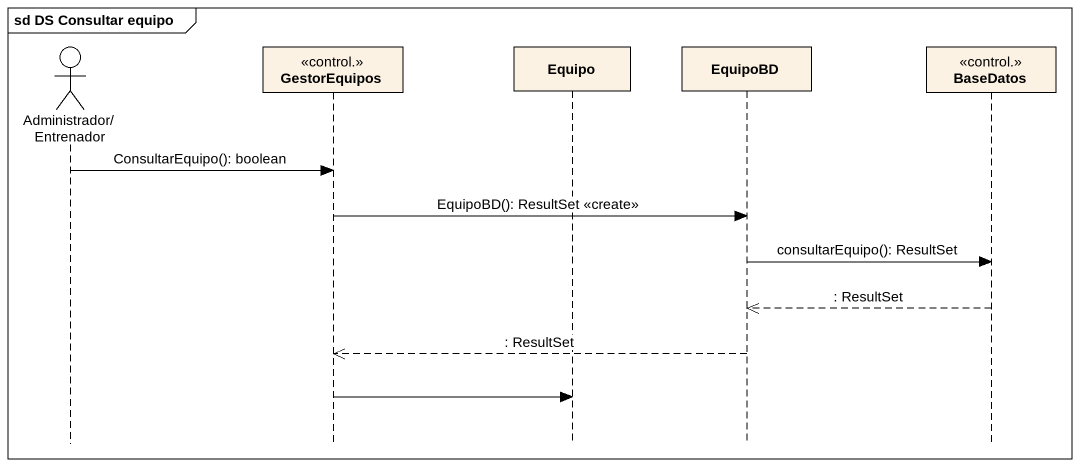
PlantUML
@startuml
mainframe sd DS Consultar equipo
hide footbox
actor "Administrador/Entrenador" as Administrador_Entrenador
participant GestorEquipos <<control.>>
participant Equipo
participant EquipoBD
participant BaseDatos <<control.>>

Administrador_Entrenador -> GestorEquipos : ConsultarEquipo(): boolean
GestorEquipos -> EquipoBD : EquipoBD(): ResultSet <<create>>
EquipoBD -> BaseDatos : consultarEquipo(): ResultSet
BaseDatos -->> EquipoBD : : ResultSet
EquipoBD -->> GestorEquipos : : ResultSet
GestorEquipos -> Equipo
@enduml
